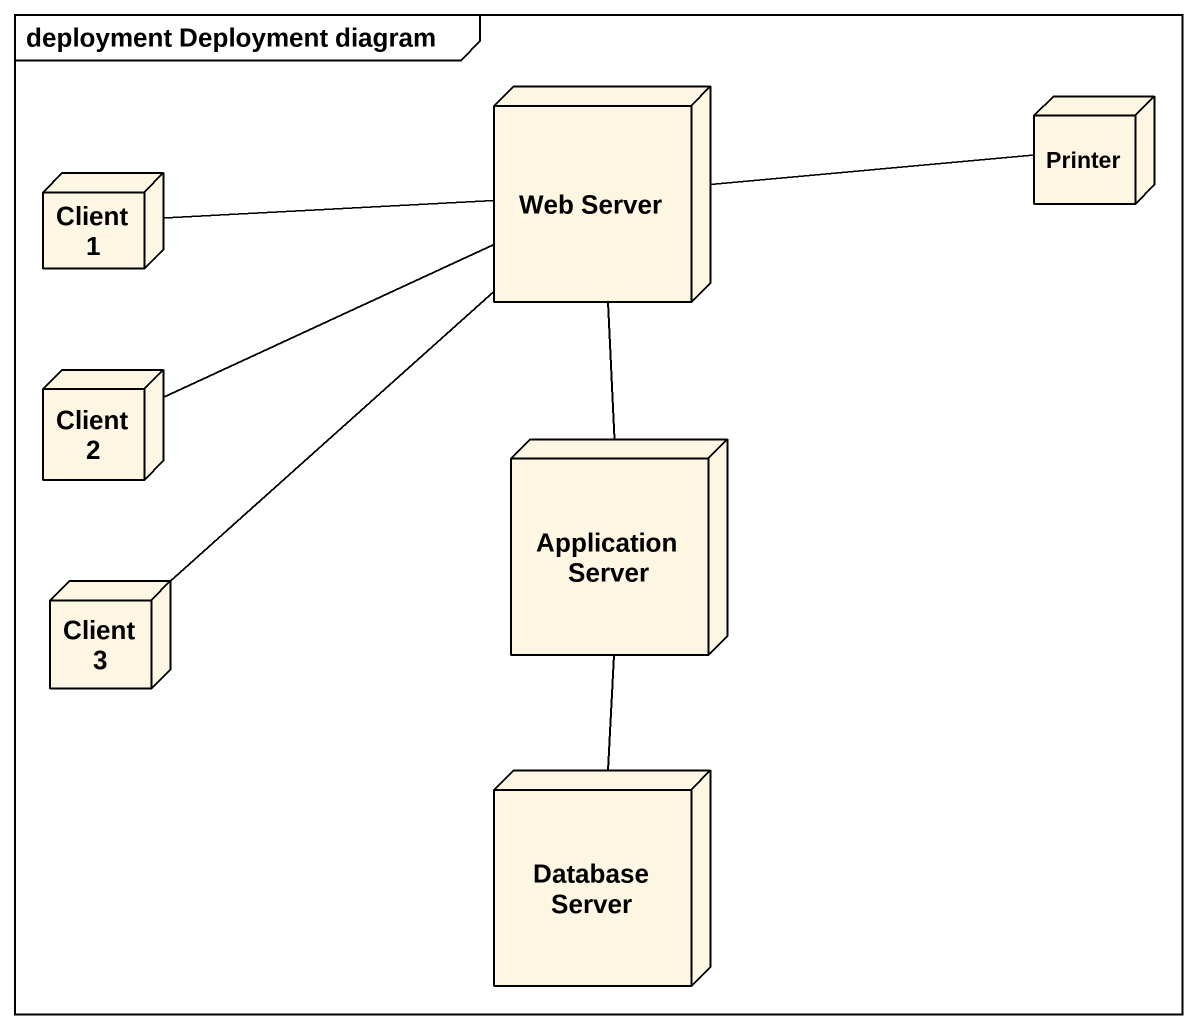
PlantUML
@startuml
mainframe deployment Deployment diagram
node "Web Server" as Web_Server
node Printer
node "Client 1" as Client_1
node "Client 2" as Client_2
node "Application Server" as Application_Server
node "Client 3" as Client_3
node "Database Server" as Database_Server
Web_Server -- Application_Server
Printer -left- Web_Server
Client_1 -right- Web_Server
Client_2 -right- Web_Server
Application_Server -- Database_Server
Client_3 -up- Web_Server
@enduml
